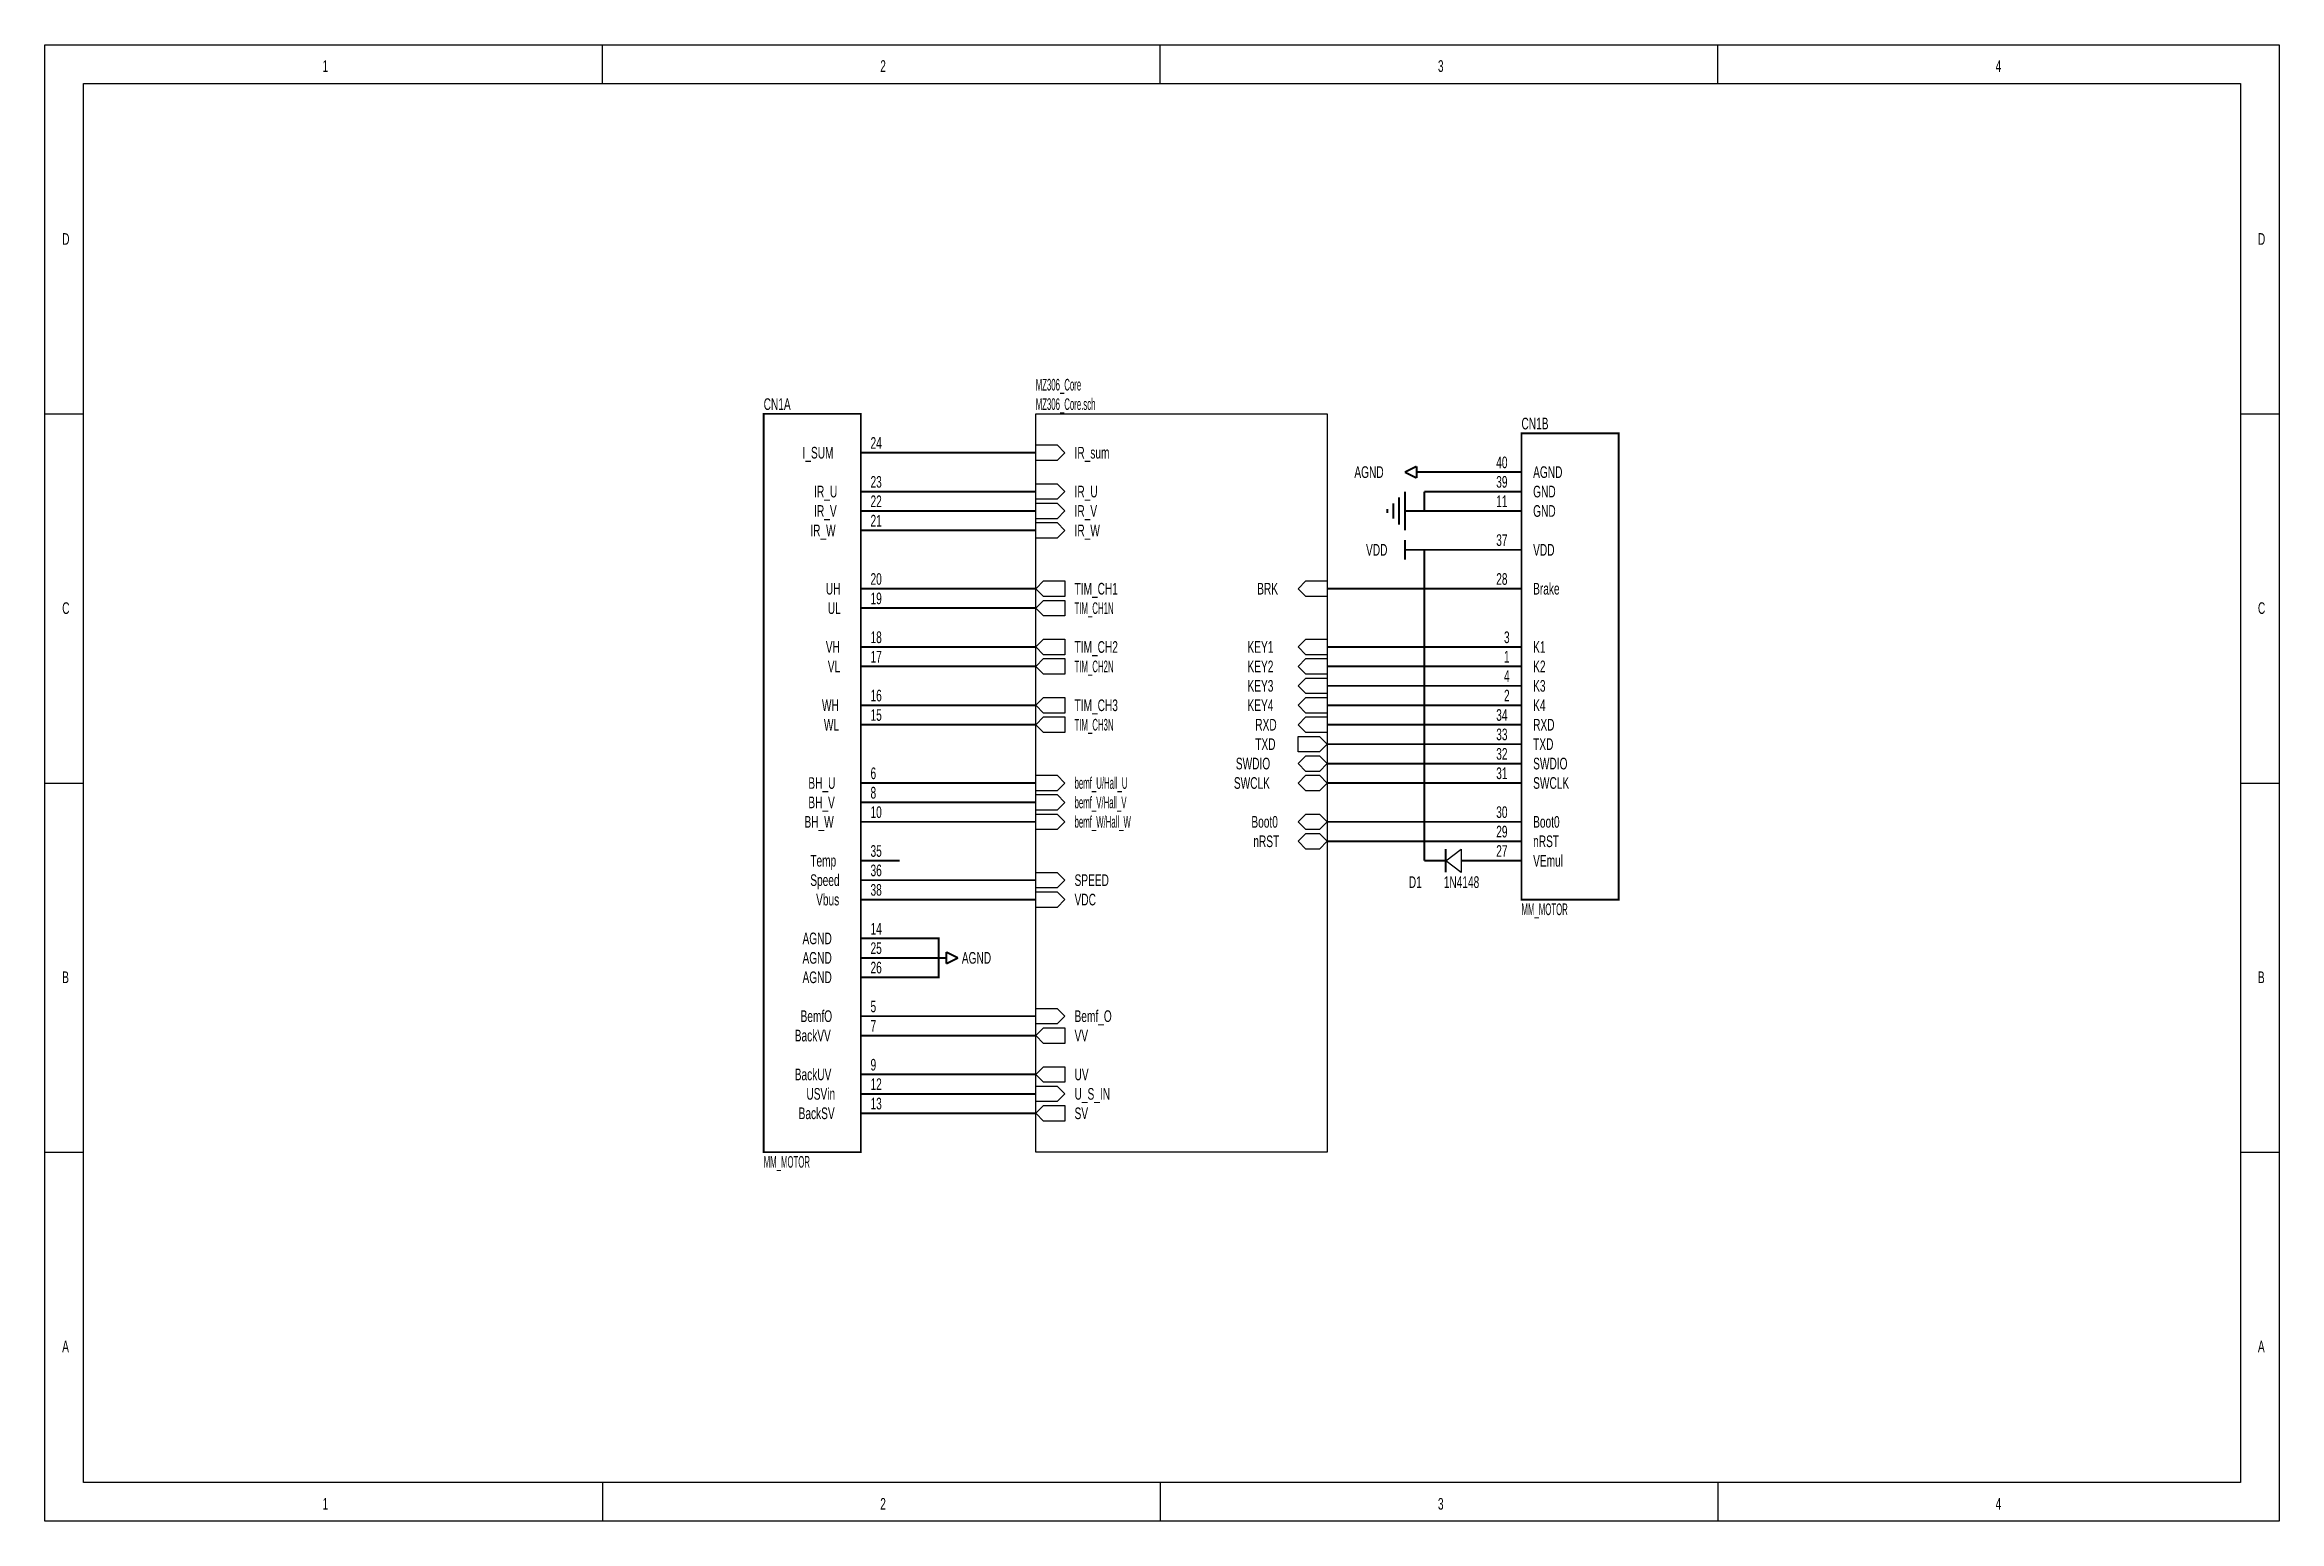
# Model space of a CAD drawing. Extents: x 0 to 11.5, y 0 to 7.6.
import ezdxf

# ---------------------------------------------------------------- set-up
doc = ezdxf.new("R2010")
doc.units = 0
doc.header["$MEASUREMENT"] = 0
doc.layers.add('SHEET', color=5, linetype='CONTINUOUS')

msp = doc.modelspace()

# ---------------------------------------------------------------- linework, layer by layer
at = {"layer": 'SHEET'}
for points in [[(0, 7.6), (11.5, 7.6), (11.5, 0), (0, 0), (0, 7.6)], [(0, 7.6), (11.5, 7.6), (11.5, 0), (0, 0), (0, 7.6)], [(2.87, 7.4), (2.87, 7.6)], [(5.74, 7.4), (5.74, 7.6)], [(8.61, 7.4), (8.61, 7.6)], [(0.2, 7.4), (11.3, 7.4), (11.3, 0.2), (0.2, 0.2), (0.2, 7.4)], [(0, 5.7), (0.2, 5.7)], [(5.1, 5.7), (6.6, 5.7), (6.6, 1.9), (5.1, 1.9), (5.1, 5.7)], [(11.3, 5.7), (11.5, 5.7)], [(0, 3.8), (0.2, 3.8)], [(11.3, 3.8), (11.5, 3.8)], [(0, 1.9), (0.2, 1.9)], [(11.3, 1.9), (11.5, 1.9)], [(2.87, 0.2), (2.87, 0)], [(5.74, 0.2), (5.74, 0)], [(8.61, 0.2), (8.61, 0)]]:
    msp.add_lwpolyline(points, dxfattribs=at)
at = {"layer": 'SHEET', "const_width": 0.01}
for points in [[(4.2, 5.7), (3.7, 5.7), (3.7, 1.9), (4.2, 1.9), (4.2, 5.7)], [(8.1, 5.6), (7.6, 5.6), (7.6, 3.2), (8.1, 3.2), (8.1, 5.6)], [(4.2, 5.5), (4.4, 5.5)], [(4.4, 5.5), (5.1, 5.5)], [(7, 5.4), (7.06, 5.43)], [(7, 5.4), (7.06, 5.37)], [(7.06, 5.43), (7.06, 5.37)], [(7.1, 5.4), (7.06, 5.4)], [(7.4, 5.4), (7.1, 5.4)], [(7.6, 5.4), (7.4, 5.4)], [(4.2, 5.3), (4.4, 5.3)], [(4.4, 5.3), (5.1, 5.3)], [(7, 5.3), (7, 5.1)], [(7.1, 5.2), (7.1, 5.3)], [(7.4, 5.3), (7.1, 5.3)], [(7.6, 5.3), (7.4, 5.3)], [(4.2, 5.2), (4.4, 5.2)], [(4.4, 5.2), (5.1, 5.2)], [(6.91, 5.21), (6.91, 5.19)], [(6.94, 5.24), (6.94, 5.16)], [(6.97, 5.27), (6.97, 5.13)], [(7.1, 5.2), (7, 5.2)], [(7.1, 5.2), (7.4, 5.2)], [(7.6, 5.2), (7.4, 5.2)], [(4.2, 5.1), (4.4, 5.1)], [(4.4, 5.1), (5.1, 5.1)], [(7, 5.05), (7, 4.95)], [(7.1, 5), (7, 5)], [(7.1, 5), (7.1, 3.4)], [(7.1, 5), (7.4, 5)], [(7.6, 5), (7.4, 5)], [(4.2, 4.8), (4.4, 4.8)], [(4.4, 4.8), (5.1, 4.8)], [(7.4, 4.8), (6.6, 4.8)], [(7.6, 4.8), (7.4, 4.8)], [(4.2, 4.7), (4.4, 4.7)], [(4.4, 4.7), (5.1, 4.7)], [(4.2, 4.5), (4.4, 4.5)], [(4.4, 4.5), (5.1, 4.5)], [(6.6, 4.5), (7.4, 4.5)], [(7.6, 4.5), (7.4, 4.5)], [(4.2, 4.4), (4.4, 4.4)], [(4.4, 4.4), (5.1, 4.4)], [(6.6, 4.4), (7.4, 4.4)], [(7.6, 4.4), (7.4, 4.4)], [(6.6, 4.3), (7.4, 4.3)], [(7.6, 4.3), (7.4, 4.3)], [(4.2, 4.2), (4.4, 4.2)], [(4.4, 4.2), (5.1, 4.2)], [(6.6, 4.2), (7.4, 4.2)], [(7.6, 4.2), (7.4, 4.2)], [(4.2, 4.1), (4.4, 4.1)], [(4.4, 4.1), (5.1, 4.1)], [(6.6, 4.1), (7.4, 4.1)], [(7.6, 4.1), (7.4, 4.1)], [(6.6, 4), (7.4, 4)], [(7.6, 4), (7.4, 4)], [(4.2, 3.8), (4.4, 3.8)], [(4.4, 3.8), (5.1, 3.8)], [(6.6, 3.9), (7.4, 3.9)], [(7.4, 3.8), (6.6, 3.8)], [(7.6, 3.9), (7.4, 3.9)], [(7.6, 3.8), (7.4, 3.8)], [(4.2, 3.7), (4.4, 3.7)], [(4.4, 3.7), (5.1, 3.7)], [(4.2, 3.6), (4.4, 3.6)], [(4.4, 3.6), (5.1, 3.6)], [(6.6, 3.6), (7.4, 3.6)], [(7.6, 3.6), (7.4, 3.6)], [(6.6, 3.5), (7.4, 3.5)], [(7.21, 3.34), (7.21, 3.46)], [(7.6, 3.5), (7.4, 3.5)], [(4.2, 3.4), (4.4, 3.4)], [(7.2, 3.4), (7.1, 3.4)], [(7.2, 3.4), (7.21, 3.4)], [(7.3, 3.4), (7.29, 3.4)], [(7.3, 3.4), (7.4, 3.4)], [(7.6, 3.4), (7.4, 3.4)], [(4.2, 3.3), (4.4, 3.3)], [(4.4, 3.3), (5.1, 3.3)], [(4.2, 3.2), (4.4, 3.2)], [(4.4, 3.2), (5.1, 3.2)], [(4.2, 3), (4.4, 3)], [(4.4, 2.8), (4.6, 2.8), (4.6, 3), (4.4, 3)], [(4.2, 2.9), (4.4, 2.9)], [(4.4, 2.9), (4.6, 2.9)], [(4.6, 2.9), (4.64, 2.9)], [(4.7, 2.9), (4.64, 2.93)], [(4.64, 2.93), (4.64, 2.87)], [(4.7, 2.9), (4.64, 2.87)], [(4.2, 2.8), (4.4, 2.8)], [(4.2, 2.6), (4.4, 2.6)], [(4.4, 2.6), (5.1, 2.6)], [(4.2, 2.5), (4.4, 2.5)], [(4.4, 2.5), (5.1, 2.5)], [(4.2, 2.3), (4.4, 2.3)], [(4.4, 2.3), (5.1, 2.3)], [(4.2, 2.2), (4.4, 2.2)], [(4.4, 2.2), (5.1, 2.2)], [(4.2, 2.1), (4.4, 2.1)], [(4.4, 2.1), (5.1, 2.1)]]:
    msp.add_lwpolyline(points, dxfattribs=at)
at = {"layer": 'SHEET'}
for points in [[(5.1, 5.46), (5.1, 5.54), (5.21, 5.54), (5.25, 5.5), (5.21, 5.46), (5.1, 5.46)], [(5.1, 5.46), (5.1, 5.54), (5.21, 5.54), (5.25, 5.5), (5.21, 5.46), (5.1, 5.46)], [(5.1, 5.26), (5.1, 5.34), (5.21, 5.34), (5.25, 5.3), (5.21, 5.26), (5.1, 5.26)], [(5.1, 5.26), (5.1, 5.34), (5.21, 5.34), (5.25, 5.3), (5.21, 5.26), (5.1, 5.26)], [(5.1, 5.16), (5.1, 5.24), (5.21, 5.24), (5.25, 5.2), (5.21, 5.16), (5.1, 5.16)], [(5.1, 5.16), (5.1, 5.24), (5.21, 5.24), (5.25, 5.2), (5.21, 5.16), (5.1, 5.16)], [(5.1, 5.06), (5.1, 5.14), (5.21, 5.14), (5.25, 5.1), (5.21, 5.06), (5.1, 5.06)], [(5.1, 5.06), (5.1, 5.14), (5.21, 5.14), (5.25, 5.1), (5.21, 5.06), (5.1, 5.06)], [(5.14, 4.76), (5.1, 4.8), (5.14, 4.84), (5.25, 4.84), (5.25, 4.76), (5.14, 4.76)], [(5.14, 4.76), (5.1, 4.8), (5.14, 4.84), (5.25, 4.84), (5.25, 4.76), (5.14, 4.76)], [(6.49, 4.76), (6.45, 4.8), (6.49, 4.84), (6.6, 4.84), (6.6, 4.76), (6.49, 4.76)], [(6.49, 4.76), (6.45, 4.8), (6.49, 4.84), (6.6, 4.84), (6.6, 4.76), (6.49, 4.76)], [(5.14, 4.66), (5.1, 4.7), (5.14, 4.74), (5.25, 4.74), (5.25, 4.66), (5.14, 4.66)], [(5.14, 4.66), (5.1, 4.7), (5.14, 4.74), (5.25, 4.74), (5.25, 4.66), (5.14, 4.66)], [(5.14, 4.46), (5.1, 4.5), (5.14, 4.54), (5.25, 4.54), (5.25, 4.46), (5.14, 4.46)], [(5.14, 4.46), (5.1, 4.5), (5.14, 4.54), (5.25, 4.54), (5.25, 4.46), (5.14, 4.46)], [(6.49, 4.46), (6.45, 4.5), (6.49, 4.54), (6.6, 4.54), (6.6, 4.46), (6.49, 4.46)], [(6.49, 4.46), (6.45, 4.5), (6.49, 4.54), (6.6, 4.54), (6.6, 4.46), (6.49, 4.46)], [(5.14, 4.36), (5.1, 4.4), (5.14, 4.44), (5.25, 4.44), (5.25, 4.36), (5.14, 4.36)], [(5.14, 4.36), (5.1, 4.4), (5.14, 4.44), (5.25, 4.44), (5.25, 4.36), (5.14, 4.36)], [(6.49, 4.36), (6.45, 4.4), (6.49, 4.44), (6.6, 4.44), (6.6, 4.36), (6.49, 4.36)], [(6.49, 4.36), (6.45, 4.4), (6.49, 4.44), (6.6, 4.44), (6.6, 4.36), (6.49, 4.36)], [(6.49, 4.26), (6.45, 4.3), (6.49, 4.34), (6.6, 4.34), (6.6, 4.26), (6.49, 4.26)], [(6.49, 4.26), (6.45, 4.3), (6.49, 4.34), (6.6, 4.34), (6.6, 4.26), (6.49, 4.26)], [(5.14, 4.16), (5.1, 4.2), (5.14, 4.24), (5.25, 4.24), (5.25, 4.16), (5.14, 4.16)], [(5.14, 4.16), (5.1, 4.2), (5.14, 4.24), (5.25, 4.24), (5.25, 4.16), (5.14, 4.16)], [(6.49, 4.16), (6.45, 4.2), (6.49, 4.24), (6.6, 4.24), (6.6, 4.16), (6.49, 4.16)], [(6.49, 4.16), (6.45, 4.2), (6.49, 4.24), (6.6, 4.24), (6.6, 4.16), (6.49, 4.16)], [(5.14, 4.06), (5.1, 4.1), (5.14, 4.14), (5.25, 4.14), (5.25, 4.06), (5.14, 4.06)], [(5.14, 4.06), (5.1, 4.1), (5.14, 4.14), (5.25, 4.14), (5.25, 4.06), (5.14, 4.06)], [(6.49, 4.06), (6.45, 4.1), (6.49, 4.14), (6.6, 4.14), (6.6, 4.06), (6.49, 4.06)], [(6.49, 4.06), (6.45, 4.1), (6.49, 4.14), (6.6, 4.14), (6.6, 4.06), (6.49, 4.06)], [(6.45, 3.96), (6.45, 4.04), (6.56, 4.04), (6.6, 4), (6.56, 3.96), (6.45, 3.96)], [(6.45, 3.96), (6.45, 4.04), (6.56, 4.04), (6.6, 4), (6.56, 3.96), (6.45, 3.96)], [(6.49, 3.86), (6.45, 3.9), (6.49, 3.94), (6.56, 3.94), (6.6, 3.9), (6.56, 3.86), (6.49, 3.86)], [(6.49, 3.86), (6.45, 3.9), (6.49, 3.94), (6.56, 3.94), (6.6, 3.9), (6.56, 3.86), (6.49, 3.86)], [(5.1, 3.76), (5.1, 3.84), (5.21, 3.84), (5.25, 3.8), (5.21, 3.76), (5.1, 3.76)], [(5.1, 3.76), (5.1, 3.84), (5.21, 3.84), (5.25, 3.8), (5.21, 3.76), (5.1, 3.76)], [(6.49, 3.76), (6.45, 3.8), (6.49, 3.84), (6.56, 3.84), (6.6, 3.8), (6.56, 3.76), (6.49, 3.76)], [(6.49, 3.76), (6.45, 3.8), (6.49, 3.84), (6.56, 3.84), (6.6, 3.8), (6.56, 3.76), (6.49, 3.76)], [(5.1, 3.66), (5.1, 3.74), (5.21, 3.74), (5.25, 3.7), (5.21, 3.66), (5.1, 3.66)], [(5.1, 3.66), (5.1, 3.74), (5.21, 3.74), (5.25, 3.7), (5.21, 3.66), (5.1, 3.66)], [(5.1, 3.56), (5.1, 3.64), (5.21, 3.64), (5.25, 3.6), (5.21, 3.56), (5.1, 3.56)], [(5.1, 3.56), (5.1, 3.64), (5.21, 3.64), (5.25, 3.6), (5.21, 3.56), (5.1, 3.56)], [(6.49, 3.56), (6.45, 3.6), (6.49, 3.64), (6.56, 3.64), (6.6, 3.6), (6.56, 3.56), (6.49, 3.56)], [(6.49, 3.56), (6.45, 3.6), (6.49, 3.64), (6.56, 3.64), (6.6, 3.6), (6.56, 3.56), (6.49, 3.56)], [(6.49, 3.46), (6.45, 3.5), (6.49, 3.54), (6.56, 3.54), (6.6, 3.5), (6.56, 3.46), (6.49, 3.46)], [(6.49, 3.46), (6.45, 3.5), (6.49, 3.54), (6.56, 3.54), (6.6, 3.5), (6.56, 3.46), (6.49, 3.46)], [(7.21, 3.4), (7.29, 3.46), (7.29, 3.34), (7.21, 3.4)], [(5.1, 3.26), (5.1, 3.34), (5.21, 3.34), (5.25, 3.3), (5.21, 3.26), (5.1, 3.26)], [(5.1, 3.26), (5.1, 3.34), (5.21, 3.34), (5.25, 3.3), (5.21, 3.26), (5.1, 3.26)], [(5.1, 3.16), (5.1, 3.24), (5.21, 3.24), (5.25, 3.2), (5.21, 3.16), (5.1, 3.16)], [(5.1, 3.16), (5.1, 3.24), (5.21, 3.24), (5.25, 3.2), (5.21, 3.16), (5.1, 3.16)], [(5.1, 2.56), (5.1, 2.64), (5.21, 2.64), (5.25, 2.6), (5.21, 2.56), (5.1, 2.56)], [(5.1, 2.56), (5.1, 2.64), (5.21, 2.64), (5.25, 2.6), (5.21, 2.56), (5.1, 2.56)], [(5.14, 2.46), (5.1, 2.5), (5.14, 2.54), (5.25, 2.54), (5.25, 2.46), (5.14, 2.46)], [(5.14, 2.46), (5.1, 2.5), (5.14, 2.54), (5.25, 2.54), (5.25, 2.46), (5.14, 2.46)], [(5.14, 2.26), (5.1, 2.3), (5.14, 2.34), (5.25, 2.34), (5.25, 2.26), (5.14, 2.26)], [(5.14, 2.26), (5.1, 2.3), (5.14, 2.34), (5.25, 2.34), (5.25, 2.26), (5.14, 2.26)], [(5.1, 2.16), (5.1, 2.24), (5.21, 2.24), (5.25, 2.2), (5.21, 2.16), (5.1, 2.16)], [(5.1, 2.16), (5.1, 2.24), (5.21, 2.24), (5.25, 2.2), (5.21, 2.16), (5.1, 2.16)], [(5.14, 2.06), (5.1, 2.1), (5.14, 2.14), (5.25, 2.14), (5.25, 2.06), (5.14, 2.06)], [(5.14, 2.06), (5.1, 2.1), (5.14, 2.14), (5.25, 2.14), (5.25, 2.06), (5.14, 2.06)]]:
    msp.add_lwpolyline(points, close=True, dxfattribs=at)
for points in [[(7.1, 5.2, 1), (7.1, 5.2, 1)], [(7.1, 5, 1), (7.1, 5, 1)], [(4.6, 2.9, 1), (4.6, 2.9, 1)]]:
    msp.add_lwpolyline(points, format="xyb", close=True, dxfattribs=at)

# ---------------------------------------------------------------- texts
for s, width, p in [('1', 0.65, (1.43, 7.46)), ('2', 0.65, (4.3, 7.46)), ('3', 0.65, (7.17, 7.46)), ('4', 0.65, (10.04, 7.46)), ('D', 0.65, (0.09, 6.57)), ('D', 0.65, (11.39, 6.57)), ('MZ306_Core', 0.5, (5.1, 5.82)), ('CN1A', 0.65, (3.7, 5.72)), ('MZ306_Core.sch', 0.5, (5.1, 5.72)), ('CN1B', 0.65, (7.6, 5.62)), ('I_SUM', 0.65, (3.9, 5.47)), ('24', 0.65, (4.25, 5.52)), ('IR_sum', 0.65, (5.3, 5.47)), ('IR_sum', 0.65, (5.3, 5.47)), ('AGND', 0.65, (6.74, 5.37)), ('40', 0.65, (7.47, 5.42)), ('AGND', 0.65, (7.66, 5.37)), ('IR_U', 0.65, (3.96, 5.27)), ('23', 0.65, (4.25, 5.32)), ('IR_U', 0.65, (5.3, 5.27)), ('IR_U', 0.65, (5.3, 5.27)), ('39', 0.65, (7.47, 5.32)), ('GND', 0.65, (7.66, 5.27)), ('IR_V', 0.65, (3.96, 5.17)), ('22', 0.65, (4.25, 5.22)), ('21', 0.65, (4.25, 5.12)), ('IR_V', 0.65, (5.3, 5.17)), ('IR_V', 0.65, (5.3, 5.17)), ('11', 0.65, (7.47, 5.22)), ('GND', 0.65, (7.66, 5.17)), ('IR_W', 0.65, (3.94, 5.07)), ('IR_W', 0.65, (5.3, 5.07)), ('IR_W', 0.65, (5.3, 5.07)), ('37', 0.65, (7.47, 5.02)), ('VDD', 0.65, (6.8, 4.97)), ('VDD', 0.65, (7.66, 4.97)), ('20', 0.65, (4.25, 4.82)), ('TIM_CH1', 0.65, (5.3, 4.77)), ('TIM_CH1', 0.65, (5.3, 4.77)), ('28', 0.65, (7.47, 4.82)), ('Brake', 0.65, (7.66, 4.77)), ('C', 0.65, (0.09, 4.67)), ('UH', 0.65, (4.02, 4.77)), ('UL', 0.65, (4.03, 4.67)), ('19', 0.65, (4.25, 4.72)), ('TIM_CH1N', 0.5, (5.3, 4.67)), ('TIM_CH1N', 0.5, (5.3, 4.67)), ('BRK', 0.65, (6.24, 4.77)), ('BRK', 0.65, (6.24, 4.77)), ('C', 0.65, (11.39, 4.67)), ('VH', 0.65, (4.02, 4.47)), ('18', 0.65, (4.25, 4.52)), ('TIM_CH2', 0.65, (5.3, 4.47)), ('TIM_CH2', 0.65, (5.3, 4.47)), ('KEY1', 0.65, (6.19, 4.47)), ('KEY1', 0.65, (6.19, 4.47)), ('3', 0.65, (7.51, 4.52)), ('K1', 0.65, (7.66, 4.47)), ('VL', 0.65, (4.03, 4.37)), ('17', 0.65, (4.25, 4.42)), ('TIM_CH2N', 0.5, (5.3, 4.37)), ('TIM_CH2N', 0.5, (5.3, 4.37)), ('KEY2', 0.65, (6.19, 4.37)), ('KEY2', 0.65, (6.19, 4.37)), ('4', 0.65, (7.51, 4.32)), ('1', 0.65, (7.51, 4.42)), ('K2', 0.65, (7.66, 4.37)), ('16', 0.65, (4.25, 4.22)), ('KEY3', 0.65, (6.19, 4.27)), ('KEY3', 0.65, (6.19, 4.27)), ('2', 0.65, (7.51, 4.22)), ('K3', 0.65, (7.66, 4.27)), ('WH', 0.65, (4, 4.17)), ('15', 0.65, (4.25, 4.12)), ('TIM_CH3', 0.65, (5.3, 4.17)), ('TIM_CH3', 0.65, (5.3, 4.17)), ('KEY4', 0.65, (6.19, 4.17)), ('KEY4', 0.65, (6.19, 4.17)), ('34', 0.65, (7.47, 4.12)), ('K4', 0.65, (7.66, 4.17)), ('WL', 0.65, (4.01, 4.07)), ('TIM_CH3N', 0.5, (5.3, 4.07)), ('TIM_CH3N', 0.5, (5.3, 4.07)), ('TXD', 0.65, (6.23, 3.97)), ('TXD', 0.65, (6.23, 3.97)), ('RXD', 0.65, (6.23, 4.07)), ('RXD', 0.65, (6.23, 4.07)), ('33', 0.65, (7.47, 4.02)), ('TXD', 0.65, (7.66, 3.97)), ('RXD', 0.65, (7.66, 4.07)), ('SWDIO', 0.65, (6.13, 3.87)), ('SWDIO', 0.65, (6.13, 3.87)), ('32', 0.65, (7.47, 3.92)), ('SWDIO', 0.65, (7.66, 3.87)), ('BH_U', 0.65, (3.93, 3.77)), ('6', 0.65, (4.25, 3.82)), ('bemf_U/Hall_U', 0.5, (5.3, 3.77)), ('bemf_U/Hall_U', 0.5, (5.3, 3.77)), ('SWCLK', 0.65, (6.12, 3.77)), ('SWCLK', 0.65, (6.12, 3.77)), ('31', 0.65, (7.47, 3.82)), ('SWCLK', 0.65, (7.66, 3.77)), ('BH_V', 0.65, (3.93, 3.67)), ('8', 0.65, (4.25, 3.72)), ('10', 0.65, (4.25, 3.62)), ('bemf_V/Hall_V', 0.5, (5.3, 3.67)), ('bemf_V/Hall_V', 0.5, (5.3, 3.67)), ('30', 0.65, (7.47, 3.62)), ('BH_W', 0.65, (3.91, 3.57)), ('bemf_W/Hall_W', 0.5, (5.3, 3.57)), ('bemf_W/Hall_W', 0.5, (5.3, 3.57)), ('Boot0', 0.65, (6.21, 3.57)), ('Boot0', 0.65, (6.21, 3.57)), ('29', 0.65, (7.47, 3.52)), ('Boot0', 0.65, (7.66, 3.57)), ('35', 0.65, (4.25, 3.42)), ('nRST', 0.65, (6.22, 3.47)), ('nRST', 0.65, (6.22, 3.47)), ('27', 0.65, (7.47, 3.42)), ('nRST', 0.65, (7.66, 3.47)), ('Temp', 0.65, (3.94, 3.37)), ('36', 0.65, (4.25, 3.32)), ('VEmul', 0.65, (7.66, 3.37)), ('Speed', 0.65, (3.94, 3.27)), ('Vbus', 0.65, (3.97, 3.17)), ('38', 0.65, (4.25, 3.22)), ('VDC', 0.65, (5.3, 3.17)), ('VDC', 0.65, (5.3, 3.17)), ('SPEED', 0.65, (5.3, 3.27)), ('SPEED', 0.65, (5.3, 3.27)), ('D1', 0.65, (7.02, 3.26)), ('1N4148', 0.65, (7.2, 3.26)), ('MM_MOTOR', 0.5, (7.6, 3.12)), ('AGND', 0.65, (3.9, 2.97)), ('14', 0.65, (4.25, 3.02)), ('AGND', 0.65, (3.9, 2.87)), ('25', 0.65, (4.25, 2.92)), ('26', 0.65, (4.25, 2.82)), ('AGND', 0.65, (4.72, 2.87)), ('B', 0.65, (0.09, 2.77)), ('AGND', 0.65, (3.9, 2.77)), ('B', 0.65, (11.39, 2.77)), ('5', 0.65, (4.25, 2.62)), ('BackVV', 0.65, (3.86, 2.47)), ('BemfO', 0.65, (3.89, 2.57)), ('7', 0.65, (4.25, 2.52)), ('VV', 0.65, (5.3, 2.47)), ('VV', 0.65, (5.3, 2.47)), ('Bemf_O', 0.65, (5.3, 2.57)), ('Bemf_O', 0.65, (5.3, 2.57)), ('BackUV', 0.65, (3.86, 2.27)), ('9', 0.65, (4.25, 2.32)), ('UV', 0.65, (5.3, 2.27)), ('UV', 0.65, (5.3, 2.27)), ('USVin', 0.65, (3.92, 2.17)), ('12', 0.65, (4.25, 2.22)), ('U_S_IN', 0.65, (5.3, 2.17)), ('U_S_IN', 0.65, (5.3, 2.17)), ('BackSV', 0.65, (3.88, 2.07)), ('13', 0.65, (4.25, 2.12)), ('SV', 0.65, (5.3, 2.07)), ('SV', 0.65, (5.3, 2.07)), ('MM_MOTOR', 0.5, (3.7, 1.82)), ('A', 0.65, (0.09, 0.87)), ('A', 0.65, (11.39, 0.87)), ('1', 0.65, (1.43, 0.06)), ('2', 0.65, (4.3, 0.06)), ('3', 0.65, (7.17, 0.06)), ('4', 0.65, (10.04, 0.06))]:
    msp.add_text(s, height=0.06, dxfattribs=dict(at, width=width)).set_placement(p)

doc.saveas('drawing.dxf')
